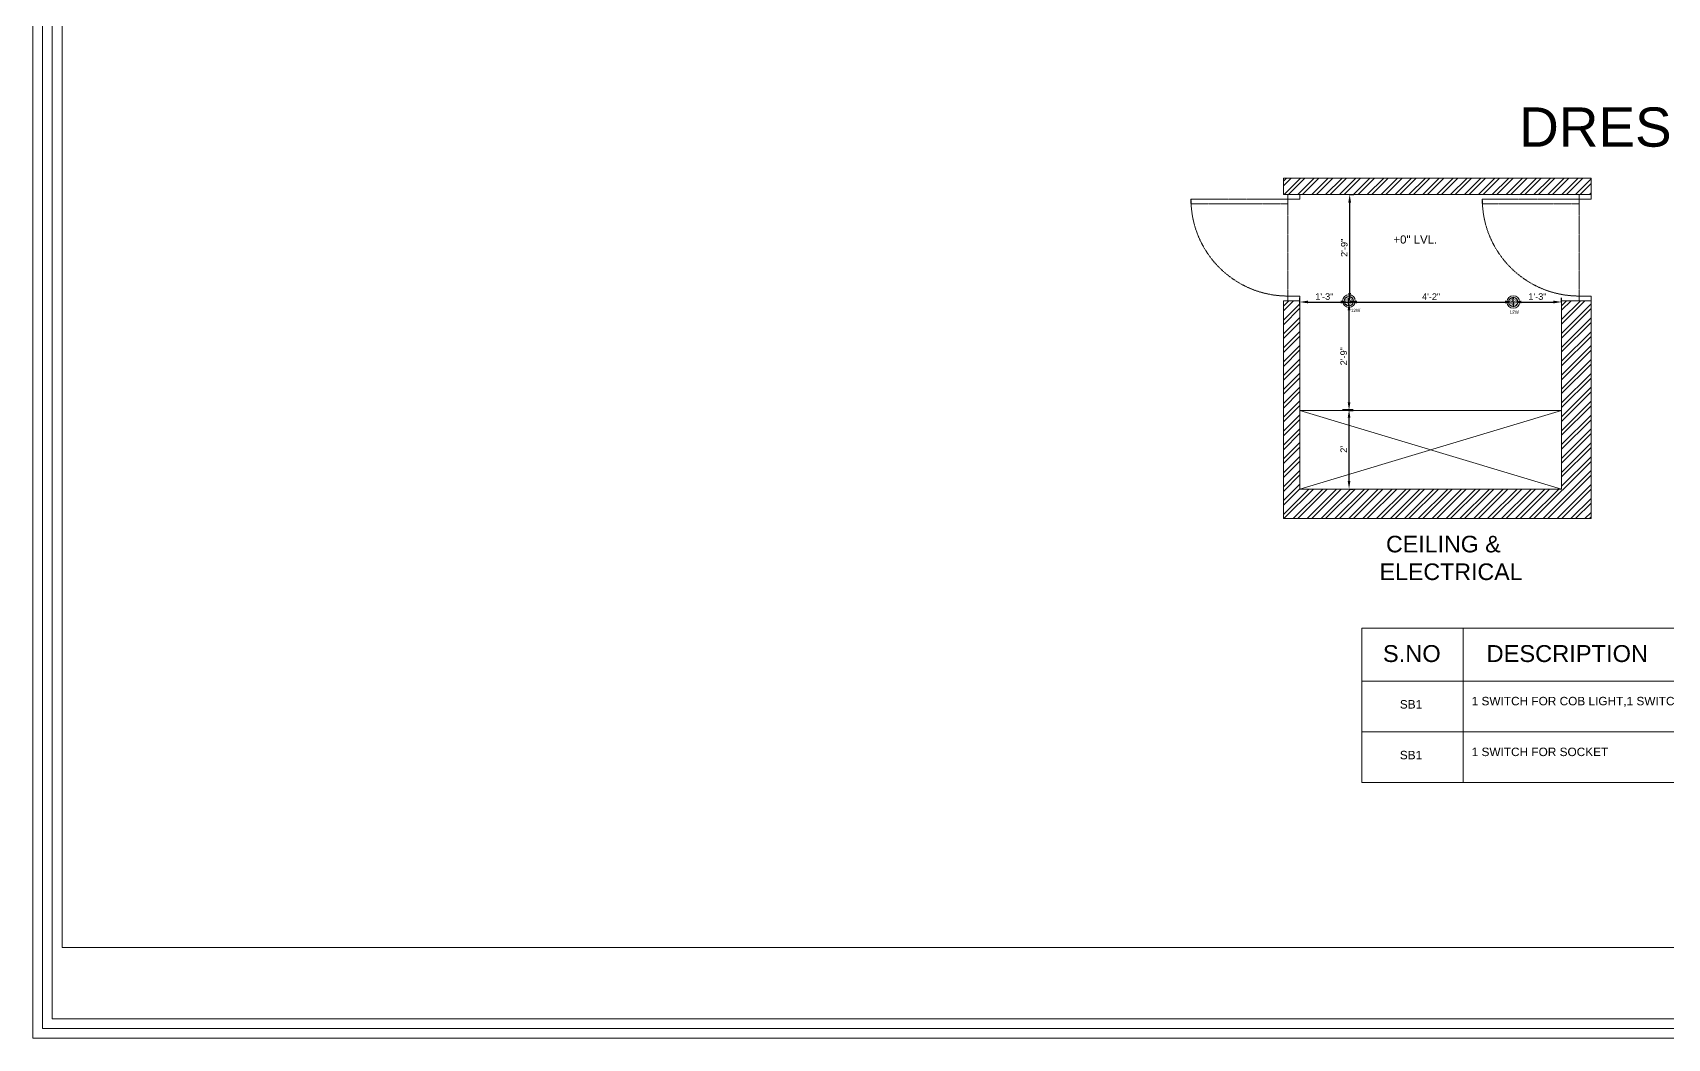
# Model space of a CAD drawing. Header units: inches. Extents: x 213 to 17763, y -4830 to 1802.
# Drawn here: x 3869.1 to 4368.5, y -1405.2 to -1098 of the extents above; entities that cross this region are included whole.
import ezdxf

# ---------------------------------------------------------------- set-up
doc = ezdxf.new("R2010")
doc.units = ezdxf.units.IN
doc.header["$MEASUREMENT"] = 0
for name, pattern in [('ACAD_ISO02W100', [15, 12, -3]), ('AUDIT_D_060311083008-3', [0]), ('DASHED2', [0.375, 0.25, -0.125]), ('HIDDEN', [0.375, 0.25, -0.125])]:
    doc.linetypes.add(name, pattern=pattern)
for name, color, linetype in [('.', 30, 'Continuous'), ('A-DOOR', 251, 'AUDIT_D_060311083008-3'), ('A-Door-Frame', 1, 'Continuous'), ('A-Door-Swing', 8, 'HIDDEN'), ('PDF2_0', 7, 'Continuous'), ('PDF3_Text', 1, 'Continuous')]:
    doc.layers.add(name, color=color, linetype=linetype)
doc.layers.add('PDF2_MK. KITCHEN ESSENTAILS', color=7, linetype='Continuous', true_color=0x767676)
doc.layers.add('ROD', color=7, linetype='Continuous', lineweight=9)
doc.styles.add('PDF Arial', font='arial.ttf')
doc.styles.get("Standard").update_dxf_attribs({"font": 'arial.ttf'})
doc.dimstyles.new('ISO-25', dxfattribs={"dimtxt": 4.5, "dimasz": 2.5, "dimexe": 1.25, "dimexo": 0.625, "dimtad": 1, "dimdec": 0, "dimlunit": 4, "dimtxsty": 'Standard', "dimcen": 2.5, "dimadec": 0, "dimazin": 0, "dimtfac": 1, "dimtdec": 0, "dimtmove": 0, "dimatfit": 3, "dimfxl": 1, "dimarcsym": 0})

# ---------------------------------------------------------------- blocks, each defined once
blk = doc.blocks.new('*U34')
at = {"layer": 'A-Door-Frame', "lineweight": 5}
for p, q in [((0, -100), (0, 0)), ((900, -100), (900, 0))]:
    blk.add_line(p, q, dxfattribs=at)
for points in [[(0, -100), (40, -100), (40, 0), (0, 0)], [(900, -100), (860, -100), (860, 0), (900, 0)]]:
    blk.add_lwpolyline(points, dxfattribs=at)
at = {"layer": 'A-Door-Swing', "linetype": 'DASHED2', "lineweight": 5}
blk.add_line((47, 0), (867, 0), dxfattribs=at)
blk.add_lwpolyline([(40, 0), (40, 820), (80, 820), (80, 0)], close=True, dxfattribs=at)
blk.add_arc((40, 0), 820, 360, 90, dxfattribs=at)
blk = doc.blocks.new('*D630')
at = {"color": 0, "linetype": 'ACAD_ISO02W100', "lineweight": -2, "transparency": 16777216}
for p, q in [((4256.22, -1181.29), (4256.22, -1179.02)), ((4271.23, -1181.29), (4271.23, -1179.02))]:
    blk.add_line(p, q, dxfattribs=at)
at = {"color": 0, "linetype": 'AUDIT_D_060311083008-3', "lineweight": -2, "transparency": 16777216}
blk.add_line((4258.72, -1180.27), (4268.73, -1180.27), dxfattribs=at)
at = {"color": 0, "transparency": 16777216}
for points in [[(4258.72, -1179.85), (4258.72, -1180.68), (4256.22, -1180.27)], [(4268.73, -1179.85), (4268.73, -1180.68), (4271.23, -1180.27)]]:
    blk.add_solid(points, dxfattribs=at)
at = {"layer": 'Defpoints', "color": 0, "transparency": 16777216}
for p in [(4256.22, -1181.91), (4271.23, -1180.27), (4271.23, -1181.91)]:
    blk.add_point(p, dxfattribs=at)
at = {"color": 0, "lineweight": 5, "transparency": 16777216, "insert": (4263.72, -1178.62), "char_height": 2, "attachment_point": 5}
blk.add_mtext('1\'-3"', dxfattribs=at)
blk = doc.blocks.new('*D631')
at = {"color": 0, "linetype": 'ACAD_ISO02W100', "lineweight": -2, "transparency": 16777216}
for p, q in [((4271.23, -1181.29), (4271.23, -1179.02)), ((4321.45, -1180.27), (4321.45, -1181.52))]:
    blk.add_line(p, q, dxfattribs=at)
at = {"color": 0, "linetype": 'AUDIT_D_060311083008-3', "lineweight": -2, "transparency": 16777216}
blk.add_line((4273.73, -1180.27), (4318.95, -1180.27), dxfattribs=at)
at = {"color": 0, "transparency": 16777216}
for points in [[(4273.73, -1179.85), (4273.73, -1180.68), (4271.23, -1180.27)], [(4318.95, -1179.85), (4318.95, -1180.68), (4321.45, -1180.27)]]:
    blk.add_solid(points, dxfattribs=at)
at = {"layer": 'Defpoints', "color": 0, "transparency": 16777216}
for p in [(4271.23, -1181.91), (4321.45, -1179.98), (4321.45, -1180.27)]:
    blk.add_point(p, dxfattribs=at)
at = {"color": 0, "lineweight": 5, "transparency": 16777216, "insert": (4296.34, -1178.64), "char_height": 2, "attachment_point": 5}
blk.add_mtext('4\'-2"', dxfattribs=at)
blk = doc.blocks.new('*D632')
at = {"color": 0, "linetype": 'ACAD_ISO02W100', "lineweight": -2, "transparency": 16777216}
for p, q in [((4321.45, -1180.27), (4321.45, -1179.02)), ((4336.2, -1180.36), (4336.2, -1179.02))]:
    blk.add_line(p, q, dxfattribs=at)
at = {"color": 0, "linetype": 'AUDIT_D_060311083008-3', "lineweight": -2, "transparency": 16777216}
blk.add_line((4323.95, -1180.27), (4333.7, -1180.27), dxfattribs=at)
at = {"color": 0, "transparency": 16777216}
for points in [[(4323.95, -1179.85), (4323.95, -1180.68), (4321.45, -1180.27)], [(4333.7, -1179.85), (4333.7, -1180.68), (4336.2, -1180.27)]]:
    blk.add_solid(points, dxfattribs=at)
at = {"layer": 'Defpoints', "color": 0, "transparency": 16777216}
for p in [(4321.45, -1180.27), (4336.2, -1180.27), (4336.2, -1180.98)]:
    blk.add_point(p, dxfattribs=at)
at = {"color": 0, "lineweight": 5, "transparency": 16777216, "insert": (4328.82, -1178.62), "char_height": 2, "attachment_point": 5}
blk.add_mtext('1\'-3"', dxfattribs=at)
blk = doc.blocks.new('*D633')
at = {"color": 0, "linetype": 'ACAD_ISO02W100', "lineweight": -2, "transparency": 16777216}
for p, q in [((4269.27, -1180.27), (4272.52, -1180.27)), ((4271.27, -1213.4), (4272.52, -1213.4))]:
    blk.add_line(p, q, dxfattribs=at)
at = {"color": 0, "linetype": 'AUDIT_D_060311083008-3', "lineweight": -2, "transparency": 16777216}
blk.add_line((4271.27, -1210.9), (4271.27, -1182.77), dxfattribs=at)
at = {"color": 0, "transparency": 16777216}
for points in [[(4270.86, -1182.77), (4271.69, -1182.77), (4271.27, -1180.27)], [(4270.86, -1210.9), (4271.69, -1210.9), (4271.27, -1213.4)]]:
    blk.add_solid(points, dxfattribs=at)
at = {"layer": 'Defpoints', "color": 0, "transparency": 16777216}
for p in [(4267.23, -1180.27), (4271.27, -1180.27), (4271.23, -1213.4)]:
    blk.add_point(p, dxfattribs=at)
at = {"color": 0, "lineweight": 5, "transparency": 16777216, "insert": (4269.63, -1196.83), "char_height": 2, "attachment_point": 5, "rotation": 90}
blk.add_mtext('2\'-9"', dxfattribs=at)
blk = doc.blocks.new('*D634')
at = {"color": 0, "linetype": 'ACAD_ISO02W100', "lineweight": -2, "transparency": 16777216}
for p, q in [((4271.46, -1147.4), (4272.71, -1147.4)), ((4271.46, -1180.02), (4272.71, -1180.02))]:
    blk.add_line(p, q, dxfattribs=at)
at = {"color": 0, "linetype": 'AUDIT_D_060311083008-3', "lineweight": -2, "transparency": 16777216}
blk.add_line((4271.46, -1177.52), (4271.46, -1149.9), dxfattribs=at)
at = {"color": 0, "transparency": 16777216}
for points in [[(4271.04, -1149.9), (4271.87, -1149.9), (4271.46, -1147.4)], [(4271.04, -1177.52), (4271.87, -1177.52), (4271.46, -1180.02)]]:
    blk.add_solid(points, dxfattribs=at)
at = {"layer": 'Defpoints', "color": 0, "transparency": 16777216}
for p in [(4270.91, -1147.4), (4271.46, -1147.4), (4270.91, -1180.02)]:
    blk.add_point(p, dxfattribs=at)
at = {"color": 0, "lineweight": 5, "transparency": 16777216, "insert": (4269.81, -1163.71), "char_height": 2, "attachment_point": 5, "rotation": 90}
blk.add_mtext('2\'-9"', dxfattribs=at)
blk = doc.blocks.new('*D672')
at = {"color": 0, "linetype": 'ACAD_ISO02W100', "lineweight": -2, "transparency": 16777216}
for p, q in [((4269.27, -1213.14), (4272.52, -1213.14)), ((4271.27, -1237.4), (4272.52, -1237.4))]:
    blk.add_line(p, q, dxfattribs=at)
at = {"color": 0, "linetype": 'AUDIT_D_060311083008-3', "lineweight": -2, "transparency": 16777216}
blk.add_line((4271.27, -1234.9), (4271.27, -1215.64), dxfattribs=at)
at = {"color": 0, "transparency": 16777216}
for points in [[(4270.86, -1215.64), (4271.69, -1215.64), (4271.27, -1213.14)], [(4270.86, -1234.9), (4271.69, -1234.9), (4271.27, -1237.4)]]:
    blk.add_solid(points, dxfattribs=at)
at = {"layer": 'Defpoints', "color": 0, "transparency": 16777216}
for p in [(4267.23, -1213.14), (4271.27, -1213.14), (4271.23, -1237.4)]:
    blk.add_point(p, dxfattribs=at)
at = {"color": 0, "lineweight": 5, "transparency": 16777216, "insert": (4269.64, -1225.27), "char_height": 2, "attachment_point": 5, "rotation": 90}
blk.add_mtext("2'", dxfattribs=at)

msp = doc.modelspace()

# ---------------------------------------------------------------- hatches: boundary and pattern name
at = {"layer": '.', "lineweight": 5}
h = msp.add_hatch(dxfattribs=at)
h.set_pattern_fill('ANSI32', color=1, scale=8)
h.set_pattern_definition([(45, (626.6474, -2417.484), (-2.1213203, 2.1213203), []), (45, (628.0616, -2417.484), (-2.1213203, 2.1213203), [])])
h.paths.add_polyline_path([(4256.2, -1213.4), (4256.2, -1179.9), (4252.59, -1179.9), (4251.2, -1179.9), (4251.2, -1246.4), (4345.2, -1246.4), (4345.2, -1237.4), (4345.2, -1179.9), (4341.59, -1179.9), (4336.2, -1179.9), (4336.2, -1237.4), (4256.2, -1237.4)])
h.paths.add_polyline_path([(4345.2, -1142.4), (4251.2, -1142.4), (4251.2, -1147.4), (4345.2, -1147.4)])
at = {"lineweight": 5}
h = msp.add_hatch(dxfattribs=at)
h.set_pattern_fill('AR-SAND', color=5, scale=0.2)
h.set_pattern_definition([(37.5, (-121668.30112, -239501.0905), (-0.01259867162, 0.3853647538), [0, -0.304, 0, -0.34, 0, -0.325]), (7.5, (-121668.3011, -239501.0905), (0.3539553411, 0.564429213), [0, -0.164, 0, -0.274, 0, -0.105]), (327.5, (-121668.54712, -239501.0905), (0.62282837235, 0.0011318107), [0, -0.1, 0, -0.36, 0, -0.47]), (317.5, (-121668.5471, -239501.0905), (0.6012253209, 0.175535113), [0, -0.05, 0, -0.236, 0, -0.27])])
h.paths.add_polyline_path([(4272.66, -1179.98, -1), (4269.8, -1179.98, -1)])
h = msp.add_hatch(dxfattribs=at)
h.set_pattern_fill('AR-SAND', color=5, scale=0.2)
h.set_pattern_definition([(37.5, (-121618.07638, -239501.3732), (-0.01259867162, 0.3853647538), [0, -0.304, 0, -0.34, 0, -0.325]), (7.5, (-121618.0764, -239501.3732), (0.3539553411, 0.564429213), [0, -0.164, 0, -0.274, 0, -0.105]), (327.5, (-121618.32238, -239501.3732), (0.62282837235, 0.0011318107), [0, -0.1, 0, -0.36, 0, -0.47]), (317.5, (-121618.3224, -239501.3732), (0.6012253209, 0.175535113), [0, -0.05, 0, -0.236, 0, -0.27])])
h.paths.add_polyline_path([(4322.88, -1180.27, -1), (4320.02, -1180.27, -1)])

# ---------------------------------------------------------------- linework, layer by layer
for p, q in [((4251.2, -1147.4), (4251.2, -1142.4)), ((4345.2, -1237.4), (4345.2, -1246.4)), ((4486.42, -1279.9), (4275.16, -1279.9)), ((4275.16, -1279.9), (4275.16, -1296.05)), ((4306.17, -1279.9), (4306.17, -1327.06)), ((4275.16, -1287.01), (4275.16, -1327.06)), ((4275.16, -1296.05), (4486.42, -1296.05)), ((4275.16, -1311.56), (4486.42, -1311.56)), ((4275.16, -1311.56), (4486.42, -1311.56)), ((4275.16, -1327.06), (4486.42, -1327.06))]:
    msp.add_line(p, q, dxfattribs=at)
at = {"color": 254, "lineweight": 5}
for p, q in [((4256.2, -1213.4), (4336.2, -1237.4)), ((4336.2, -1213.4), (4256.2, -1237.4))]:
    msp.add_line(p, q, dxfattribs=at)
at = {"color": 5, "lineweight": 5}
for centre, radius in [((4271.23, -1179.98), 1.93), ((4321.45, -1180.27), 1.93), ((4271.23, -1179.98), 1.43), ((4321.45, -1180.27), 1.43)]:
    msp.add_circle(centre, radius, dxfattribs=at)
at = {"layer": 'PDF2_0', "lineweight": 5}
msp.add_lwpolyline([(4676.48, -1405.18), (3869.12, -1405.18), (3869.12, -705.5), (4855.88, -705.5), (4855.88, -1225.78, -0.414214)], format="xyb", close=True, dxfattribs=at)
for points in [[(4676.48, -1402.21), (3872.08, -1402.21), (3872.08, -708.47), (4852.92, -708.47), (4852.92, -1225.78, -0.414214), (4676.48, -1402.21)], [(4676.48, -1399.22), (3875.08, -1399.22), (3875.08, -711.46), (4849.92, -711.46), (4849.92, -1225.78, -0.414214), (4676.48, -1399.22)]]:
    msp.add_lwpolyline(points, format="xyb", dxfattribs=at)
msp.add_lwpolyline([(3878.07, -714.45), (4682.17, -714.45), (4682.17, -1377.4), (3878.07, -1377.4)], close=True, dxfattribs=at)
at = {"layer": 'PDF2_MK. KITCHEN ESSENTAILS', "lineweight": 5}
msp.add_lwpolyline([(3878.07, -1377.4), (4682.17, -1377.4), (4682.17, -714.45), (3878.07, -714.45)], close=True, dxfattribs=at)
at = {"layer": 'ROD', "lineweight": 5}
for p, q in [((4251.2, -1142.4), (4345.2, -1142.4)), ((4345.2, -1147.4), (4345.2, -1142.4)), ((4251.2, -1147.4), (4345.2, -1147.4)), ((4251.2, -1179.9), (4251.2, -1246.4)), ((4256.2, -1179.9), (4256.2, -1237.4)), ((4336.2, -1237.4), (4336.2, -1179.9)), ((4345.2, -1237.4), (4345.2, -1179.9)), ((4345.2, -1246.4), (4251.2, -1246.4))]:
    msp.add_line(p, q, dxfattribs=at)
at = {"layer": 'ROD', "color": 254, "lineweight": 5}
for p, q in [((4336.2, -1213.4), (4256.2, -1213.4)), ((4336.2, -1237.4), (4336.2, -1213.4))]:
    msp.add_line(p, q, dxfattribs=at)
at = {"layer": 'ROD', "color": 250, "lineweight": 5}
msp.add_line((4256.2, -1237.4), (4336.2, -1237.4), dxfattribs=at)
at = {"layer": 'ROD', "lineweight": 5}
for points in [[(4256.2, -1179.9), (4251.2, -1179.9)], [(4345.2, -1179.9), (4336.2, -1179.9)]]:
    msp.add_lwpolyline(points, dxfattribs=at)

# ---------------------------------------------------------------- block references
at = {"layer": 'A-DOOR', "lineweight": 5, "xscale": -0.03611111111109516, "yscale": 0.03611111111109516, "zscale": 0.03611111111109516, "rotation": 90}
for p in [(4252.59, -1147.4), (4341.59, -1147.4)]:
    msp.add_blockref('*U34', p, dxfattribs=at)

# ---------------------------------------------------------------- texts
at = {"lineweight": 5, "attachment_point": 1}
for s, width, heights, insert, char_height in [('S.NO', 10.3366, [0], (4281.62, -1285.07), 5.168), ('DESCRIPTION', 10.3366, [0], (4313.28, -1285.07), 5.1683), ('SB1', 10.3366, [0], (4286.79, -1301.87), 2.584), ('1 SWITCH FOR COB LIGHT,1 SWITCH FOR SOCKET', 204.1119, [7.75], (4308.73, -1300.88, -1.29), 2.5842), ('SB1', 10.3366, [0], (4286.79, -1317.37), 2.584), ('1 SWITCH FOR SOCKET', 204.1119, [7.75], (4308.73, -1316.39, -1.29), 2.5842)]:
    msp.add_mtext_dynamic_manual_height_columns(s, width=width, gutter_width=1.29, heights=heights, dxfattribs=dict(at, insert=insert, char_height=char_height))
at = {"layer": 'PDF3_Text', "lineweight": 5, "style": 'PDF Arial'}
for s, width, gutter_width, insert, char_height, attachment_point in [('DRESSING', 114.7518, 49.21, (4323.25, -1133), 12, 7), ('+0" LVL.', 36.0927, 949.34, (4298.2, -1162.46), 2.5, 9), ('    CEILING &\\P   ELECTRICAL', 114.7518, 49.21, (4274.7, -1265.27), 5.0688, 7)]:
    msp.add_mtext_dynamic_manual_height_columns(s, width=width, gutter_width=gutter_width, heights=[0], dxfattribs=dict(at, insert=insert, char_height=char_height, attachment_point=attachment_point))
at = {"layer": 'PDF3_Text', "lineweight": 5, "char_height": 1, "attachment_point": 9, "style": 'PDF Arial'}
for insert in [(4274.69, -1183.35), (4323.19, -1183.85)]:
    msp.add_mtext('12W', dxfattribs=dict(at, insert=insert))

# ---------------------------------------------------------------- dimensions: what is measured, and where the dimension line sits
at = {"lineweight": 5}
for base, p1, p2, picture, middle in [((4271.46, -1147.4), (4270.91, -1180.02), (4270.91, -1147.4), '*D634', (4269.81, -1163.71)), ((4271.27, -1180.27), (4271.23, -1213.4), (4267.23, -1180.27), '*D633', (4269.63, -1196.83)), ((4271.27, -1213.14), (4271.23, -1237.4), (4267.23, -1213.14), '*D672', (4269.64, -1225.27))]:
    dim = msp.add_linear_dim(base=base, p1=p1, p2=p2, angle=90, dimstyle='ISO-25', override={"dimtxt": 2, "dimtmove": 1, "dimfxl": 2, "dimfxlon": 1, "dimarcsym": 2}, dxfattribs=at)
    dim.commit()
    dim.dimension.update_dxf_attribs({"geometry": picture, "text_midpoint": middle})
for base, p1, p2, picture, middle in [((4271.23, -1180.27), (4256.22, -1181.91), (4271.23, -1181.91), '*D630', (4263.72, -1178.62)), ((4321.45, -1180.27), (4271.23, -1181.91), (4321.45, -1179.98), '*D631', (4296.34, -1178.64)), ((4336.2, -1180.27), (4321.45, -1180.27), (4336.2, -1180.98), '*D632', (4328.82, -1178.62))]:
    dim = msp.add_linear_dim(base=base, p1=p1, p2=p2, dimstyle='ISO-25', override={"dimtxt": 2, "dimtmove": 1, "dimfxl": 2, "dimfxlon": 1, "dimarcsym": 2}, dxfattribs=at)
    dim.commit()
    dim.dimension.update_dxf_attribs({"geometry": picture, "text_midpoint": middle})

doc.saveas('drawing.dxf')
